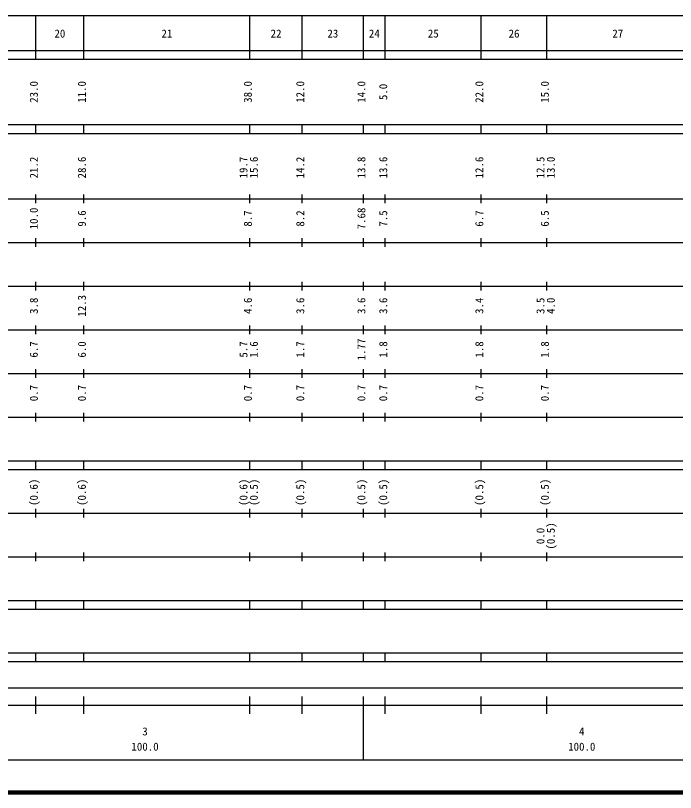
# Model space of a CAD drawing. Units: millimetres on the paper, enlarged 1000 times. Extents: x 40000 to 680000, y 20000 to 380000.
# Drawn here: x 288350 to 439450, y 20000 to 198000 of the extents above; entities that cross this region are included whole.
import ezdxf
from ezdxf.enums import TextEntityAlignment as Align

# ---------------------------------------------------------------- set-up
doc = ezdxf.new("R2010")
doc.units = ezdxf.units.MM
doc.header["$LTSCALE"] = 1000
doc.layers.add('M-TTL', color=2, linetype='Continuous', lineweight=140)
doc.layers.add('M-TTL-BAND', color=7, linetype='Continuous', lineweight=25)
doc.styles.add('ＭＳ ゴシック', font='')
doc.styles.get('ＭＳ ゴシック').set_extended_font_data('MS Gothic')

msp = doc.modelspace()

# ---------------------------------------------------------------- linework, layer by layer
at = {"layer": 'M-TTL'}
msp.add_line((40000, 20000), (680000, 20000), dxfattribs=at)
at = {"layer": 'M-TTL-BAND'}
for p, q in [((68000, 198000), (579000, 198000)), ((293000, 188000), (293000, 198000)), ((304000, 188000), (304000, 198000)), ((342000, 188000), (342000, 198000)), ((354000, 188000), (354000, 198000)), ((368000, 188000), (368000, 198000)), ((373000, 188000), (373000, 198000)), ((395000, 188000), (395000, 198000)), ((410000, 188000), (410000, 198000)), ((40000, 190000), (579000, 190000)), ((40000, 188000), (579000, 188000)), ((40000, 173000), (579000, 173000)), ((293000, 171000), (293000, 173000)), ((304000, 171000), (304000, 173000)), ((342000, 171000), (342000, 173000)), ((354000, 171000), (354000, 173000)), ((368000, 171000), (368000, 173000)), ((373000, 171000), (373000, 173000)), ((395000, 171000), (395000, 173000)), ((410000, 171000), (410000, 173000)), ((40000, 171000), (579000, 171000)), ((293000, 155000), (293000, 157000)), ((304000, 155000), (304000, 157000)), ((342000, 155000), (342000, 157000)), ((354000, 155000), (354000, 157000)), ((368000, 155000), (368000, 157000)), ((373000, 155000), (373000, 157000)), ((395000, 155000), (395000, 157000)), ((410000, 155000), (410000, 157000)), ((40000, 156000), (579000, 156000)), ((46000, 146000), (579000, 146000)), ((293000, 145000), (293000, 147000)), ((304000, 145000), (304000, 147000)), ((342000, 145000), (342000, 147000)), ((354000, 145000), (354000, 147000)), ((368000, 145000), (368000, 147000)), ((373000, 145000), (373000, 147000)), ((395000, 145000), (395000, 147000)), ((410000, 145000), (410000, 147000)), ((52000, 136000), (579000, 136000)), ((293000, 135000), (293000, 137000)), ((304000, 135000), (304000, 137000)), ((342000, 135000), (342000, 137000)), ((354000, 135000), (354000, 137000)), ((368000, 135000), (368000, 137000)), ((373000, 135000), (373000, 137000)), ((395000, 135000), (395000, 137000)), ((410000, 135000), (410000, 137000)), ((293000, 125000), (293000, 127000)), ((304000, 125000), (304000, 127000)), ((342000, 125000), (342000, 127000)), ((354000, 125000), (354000, 127000)), ((368000, 125000), (368000, 127000)), ((373000, 125000), (373000, 127000)), ((395000, 125000), (395000, 127000)), ((410000, 125000), (410000, 127000)), ((46000, 126000), (579000, 126000)), ((52000, 116000), (579000, 116000)), ((293000, 115000), (293000, 117000)), ((304000, 115000), (304000, 117000)), ((342000, 115000), (342000, 117000)), ((354000, 115000), (354000, 117000)), ((368000, 115000), (368000, 117000)), ((373000, 115000), (373000, 117000)), ((395000, 115000), (395000, 117000)), ((410000, 115000), (410000, 117000)), ((293000, 105000), (293000, 107000)), ((304000, 105000), (304000, 107000)), ((342000, 105000), (342000, 107000)), ((354000, 105000), (354000, 107000)), ((368000, 105000), (368000, 107000)), ((373000, 105000), (373000, 107000)), ((395000, 105000), (395000, 107000)), ((410000, 105000), (410000, 107000)), ((46000, 106000), (579000, 106000)), ((40000, 96000), (579000, 96000)), ((293000, 94000), (293000, 96000)), ((304000, 94000), (304000, 96000)), ((342000, 94000), (342000, 96000)), ((354000, 94000), (354000, 96000)), ((368000, 94000), (368000, 96000)), ((373000, 94000), (373000, 96000)), ((395000, 94000), (395000, 96000)), ((410000, 94000), (410000, 96000)), ((40000, 94000), (579000, 94000)), ((49000, 84000), (579000, 84000)), ((293000, 83000), (293000, 85000)), ((304000, 83000), (304000, 85000)), ((342000, 83000), (342000, 85000)), ((354000, 83000), (354000, 85000)), ((368000, 83000), (368000, 85000)), ((373000, 83000), (373000, 85000)), ((395000, 83000), (395000, 85000)), ((410000, 83000), (410000, 85000)), ((293000, 73000), (293000, 75000)), ((304000, 73000), (304000, 75000)), ((342000, 73000), (342000, 75000)), ((354000, 73000), (354000, 75000)), ((368000, 73000), (368000, 75000)), ((373000, 73000), (373000, 75000)), ((395000, 73000), (395000, 75000)), ((410000, 73000), (410000, 75000)), ((40000, 74000), (579000, 74000)), ((40000, 64000), (579000, 64000)), ((293000, 62000), (293000, 64000)), ((304000, 62000), (304000, 64000)), ((342000, 62000), (342000, 64000)), ((354000, 62000), (354000, 64000)), ((368000, 62000), (368000, 64000)), ((373000, 62000), (373000, 64000)), ((395000, 62000), (395000, 64000)), ((410000, 62000), (410000, 64000)), ((40000, 62000), (579000, 62000)), ((40000, 52000), (579000, 52000)), ((293000, 50000), (293000, 52000)), ((304000, 50000), (304000, 52000)), ((342000, 50000), (342000, 52000)), ((354000, 50000), (354000, 52000)), ((368000, 50000), (368000, 52000)), ((373000, 50000), (373000, 52000)), ((395000, 50000), (395000, 52000)), ((410000, 50000), (410000, 52000)), ((40000, 50000), (579000, 50000)), ((71000, 44000), (565000, 44000)), ((293000, 38000), (293000, 42000)), ((304000, 38000), (304000, 42000)), ((342000, 38000), (342000, 42000)), ((354000, 38000), (354000, 42000)), ((368000, 27500), (368000, 42000)), ((373000, 38000), (373000, 42000)), ((395000, 38000), (395000, 42000)), ((410000, 38000), (410000, 42000)), ((40000, 40000), (579000, 40000)), ((68000, 27500), (579000, 27500))]:
    msp.add_line(p, q, dxfattribs=at)

# ---------------------------------------------------------------- texts
at = {"layer": 'M-TTL-BAND', "style": 'ＭＳ ゴシック'}
for s, p in [('20', (298500, 192405)), ('21', (323000, 192405)), ('22', (348000, 192405)), ('23', (361000, 192405)), ('24', (370500, 192405)), ('25', (384000, 192405)), ('26', (402500, 192405)), ('27', (426250, 192405)), ('3', (318000, 32523)), ('4', (418000, 32523)), ('100.0', (318000, 29033)), ('100.0', (418000, 29033))]:
    msp.add_text(s, height=1833, dxfattribs=at).set_placement(p, align=Align.BOTTOM_CENTER)
for s, p in [('23.0', (294000, 180500)), ('11.0', (305000, 180500)), ('38.0', (343000, 180500)), ('12.0', (355000, 180500)), ('14.0', (369000, 180500)), ('5.0', (374000, 180500)), ('22.0', (396000, 180500)), ('15.0', (411000, 180500)), ('21.2', (294000, 163174)), ('28.6', (305000, 163174)), ('15.6', (344370, 163174)), ('14.2', (355000, 163174)), ('13.8', (369000, 163174)), ('13.6', (374000, 163174)), ('12.6', (396000, 163174)), ('19.7', (342000, 163174)), ('12.5', (410000, 163174)), ('13.0', (412370, 163174)), ('10.0', (294000, 151500)), ('9.6', (305000, 151500)), ('8.7', (343000, 151500)), ('8.2', (355000, 151500)), ('7.68', (369000, 151500)), ('7.5', (374000, 151500)), ('6.7', (396000, 151500)), ('6.5', (411000, 151500)), ('12.3', (305000, 131500)), ('3.8', (294000, 131500)), ('4.6', (343000, 131500)), ('3.6', (355000, 131500)), ('3.6', (369000, 131500)), ('3.6', (374000, 131500)), ('3.4', (396000, 131500)), ('3.5', (410000, 131500)), ('4.0', (412370, 131500)), ('6.7', (294000, 121500)), ('6.0', (305000, 121500)), ('5.7', (342000, 121500)), ('1.6', (344370, 121500)), ('1.7', (355000, 121500)), ('1.77', (369000, 121500)), ('1.8', (374000, 121500)), ('1.8', (396000, 121500)), ('1.8', (411000, 121500)), ('0.7', (294000, 111500)), ('0.7', (305000, 111500)), ('0.7', (343000, 111500)), ('0.7', (355000, 111500)), ('0.7', (369000, 111500)), ('0.7', (374000, 111500)), ('0.7', (396000, 111500)), ('0.7', (411000, 111500)), ('(0.6)', (294000, 88764)), ('(0.6)', (305000, 88764)), ('(0.6)', (342000, 88764)), ('(0.5)', (344370, 88764)), ('(0.5)', (355000, 88764)), ('(0.5)', (369000, 88764)), ('(0.5)', (374000, 88764)), ('(0.5)', (396000, 88764)), ('(0.5)', (411000, 88764)), ('0.0', (410000, 78764)), ('(0.5)', (412370, 78764))]:
    msp.add_text(s, height=1833, rotation=90, dxfattribs=at).set_placement(p, align=Align.BOTTOM_CENTER)

doc.saveas('drawing.dxf')
